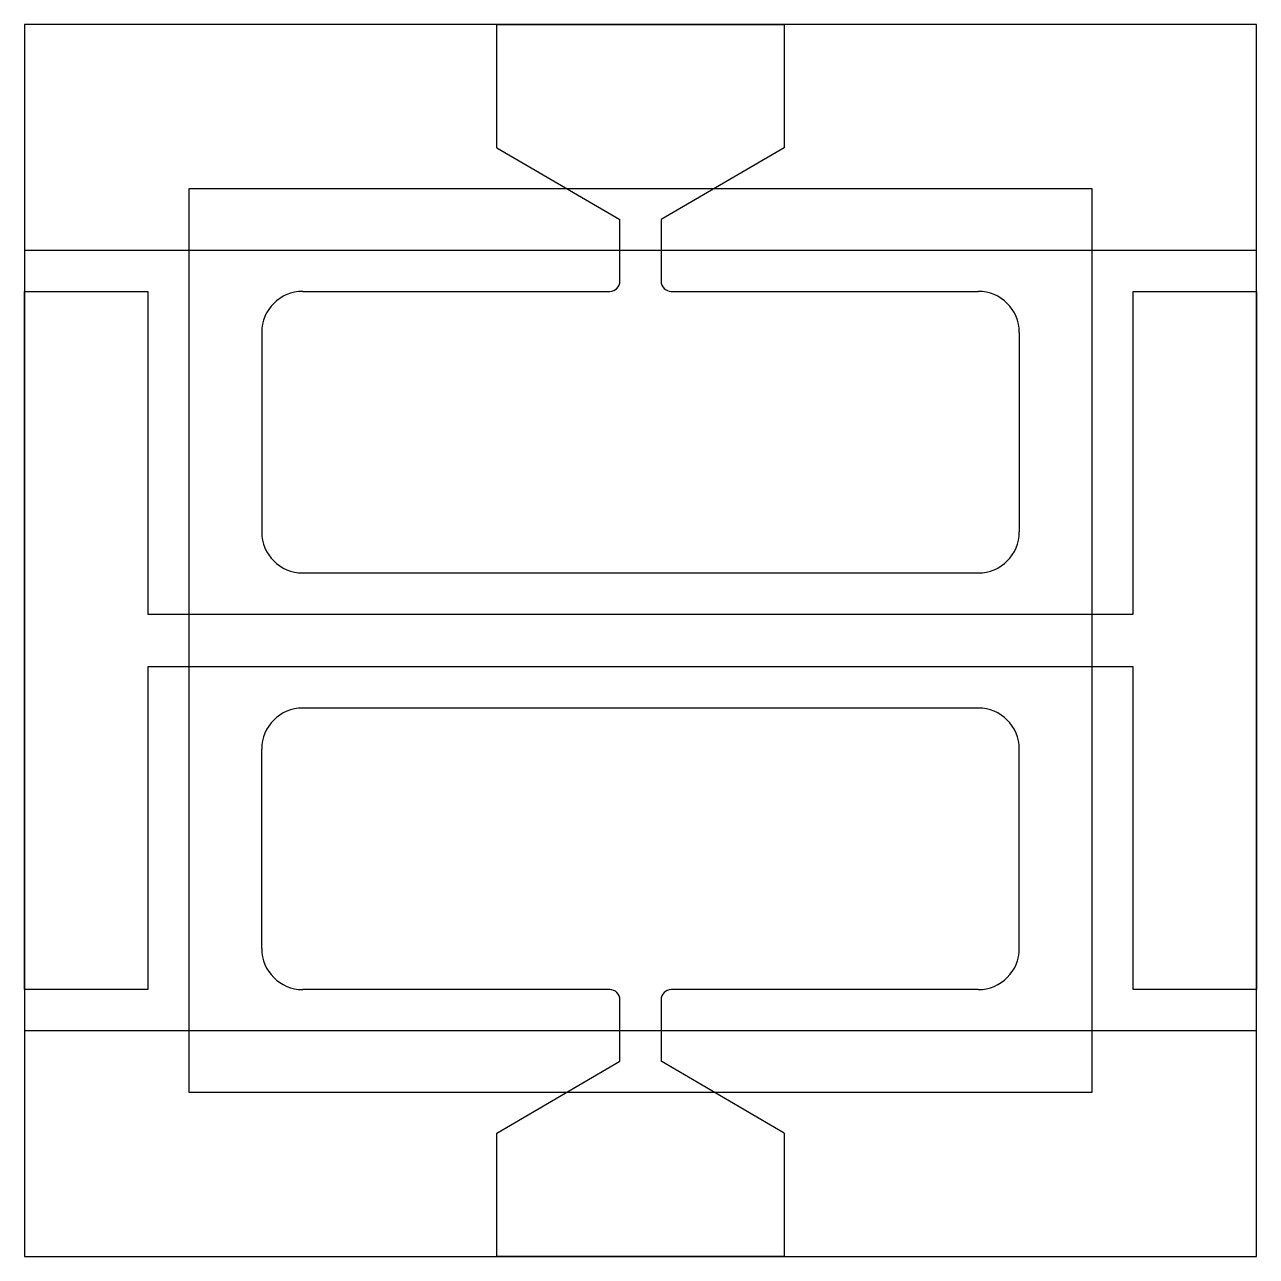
# Model space of a CAD drawing. Header units: millimetres. Extents: x 2500 to 2530, y 1750 to 1780.
import ezdxf

# ---------------------------------------------------------------- set-up
doc = ezdxf.new("R2010")
doc.units = ezdxf.units.MM
for name, color, linetype in [('active_layer', 1, 'Continuous'), ('safety_border', 3, 'Continuous'), ('upd_evap', 4, 'Continuous')]:
    doc.layers.add(name, color=color, linetype=linetype)

msp = doc.modelspace()

# ---------------------------------------------------------------- linework, layer by layer
for p, q in [((2515.001, 1779.956), (2515.001, 1779.956)), ((2500.001, 1774.456), (2500.001, 1773.456))]:
    msp.add_line(p, q)
msp.add_lwpolyline([(2500.001, 1749.956), (2530.001, 1749.956), (2530.001, 1779.956), (2500.001, 1779.956)], close=True)
at = {"layer": 'active_layer', "color": 1}
msp.add_lwpolyline([(2500.001, 1774.456), (2500.001, 1755.456), (2530.001, 1755.456), (2530.001, 1774.456)], close=True, dxfattribs=at)
at = {"layer": 'safety_border'}
msp.add_lwpolyline([(2504.001, 1753.956), (2526.001, 1753.956), (2526.001, 1775.956), (2504.001, 1775.956)], close=True, dxfattribs=at)
at = {"layer": 'upd_evap'}
for p, q in [((2511.501, 1776.956), (2511.501, 1779.956)), ((2511.501, 1779.956), (2518.501, 1779.956)), ((2518.501, 1779.956), (2518.501, 1776.956)), ((2511.501, 1776.956), (2514.501, 1775.206)), ((2518.501, 1776.956), (2515.501, 1775.206)), ((2514.501, 1773.709), (2514.501, 1775.206)), ((2515.501, 1775.206), (2515.501, 1773.709)), ((2506.774, 1773.459), (2514.251, 1773.459)), ((2515.751, 1773.459), (2523.227, 1773.459)), ((2505.774, 1772.459), (2505.774, 1767.6)), ((2524.227, 1772.459), (2524.227, 1767.6)), ((2506.774, 1766.6), (2523.227, 1766.6)), ((2523.227, 1763.311), (2506.774, 1763.311)), ((2505.774, 1757.453), (2505.774, 1762.311)), ((2524.227, 1757.453), (2524.227, 1762.311)), ((2514.251, 1756.453), (2506.774, 1756.453)), ((2523.227, 1756.453), (2515.751, 1756.453)), ((2514.501, 1754.706), (2514.501, 1756.203)), ((2515.501, 1756.203), (2515.501, 1754.706)), ((2511.501, 1752.956), (2514.501, 1754.706)), ((2518.501, 1752.956), (2515.501, 1754.706)), ((2511.501, 1749.956), (2511.501, 1752.956)), ((2518.501, 1752.956), (2518.501, 1749.956)), ((2518.501, 1749.956), (2511.501, 1749.956))]:
    msp.add_line(p, q, dxfattribs=at)
msp.add_lwpolyline([(2500.001, 1773.456), (2503.001, 1773.456), (2503.001, 1765.6), (2527.001, 1765.6), (2527.001, 1773.456), (2530.001, 1773.456), (2530.001, 1756.456), (2527.001, 1756.456), (2527.001, 1764.311), (2503.001, 1764.311), (2503.001, 1756.456), (2500.001, 1756.456), (2500.001, 1773.456)], dxfattribs=at)
for centre, radius, start, end in [((2514.251, 1773.709), 0.25, 270, 359.9991), ((2515.751, 1773.709), 0.25, 179.9991, 270), ((2506.774, 1772.459), 1, 90, 180), ((2523.227, 1772.459), 1, 0, 90), ((2506.774, 1767.6), 1, 180, 270), ((2523.227, 1767.6), 1, 270, 0), ((2506.774, 1762.311), 1, 90, 180), ((2523.227, 1762.311), 1, 0, 90), ((2506.774, 1757.453), 1, 180, 270), ((2523.227, 1757.453), 1, 270, 0), ((2514.251, 1756.203), 0.25, 359.9993, 90), ((2515.751, 1756.203), 0.25, 90, 179.9991)]:
    msp.add_arc(centre, radius, start, end, dxfattribs=at)

doc.saveas('drawing.dxf')
